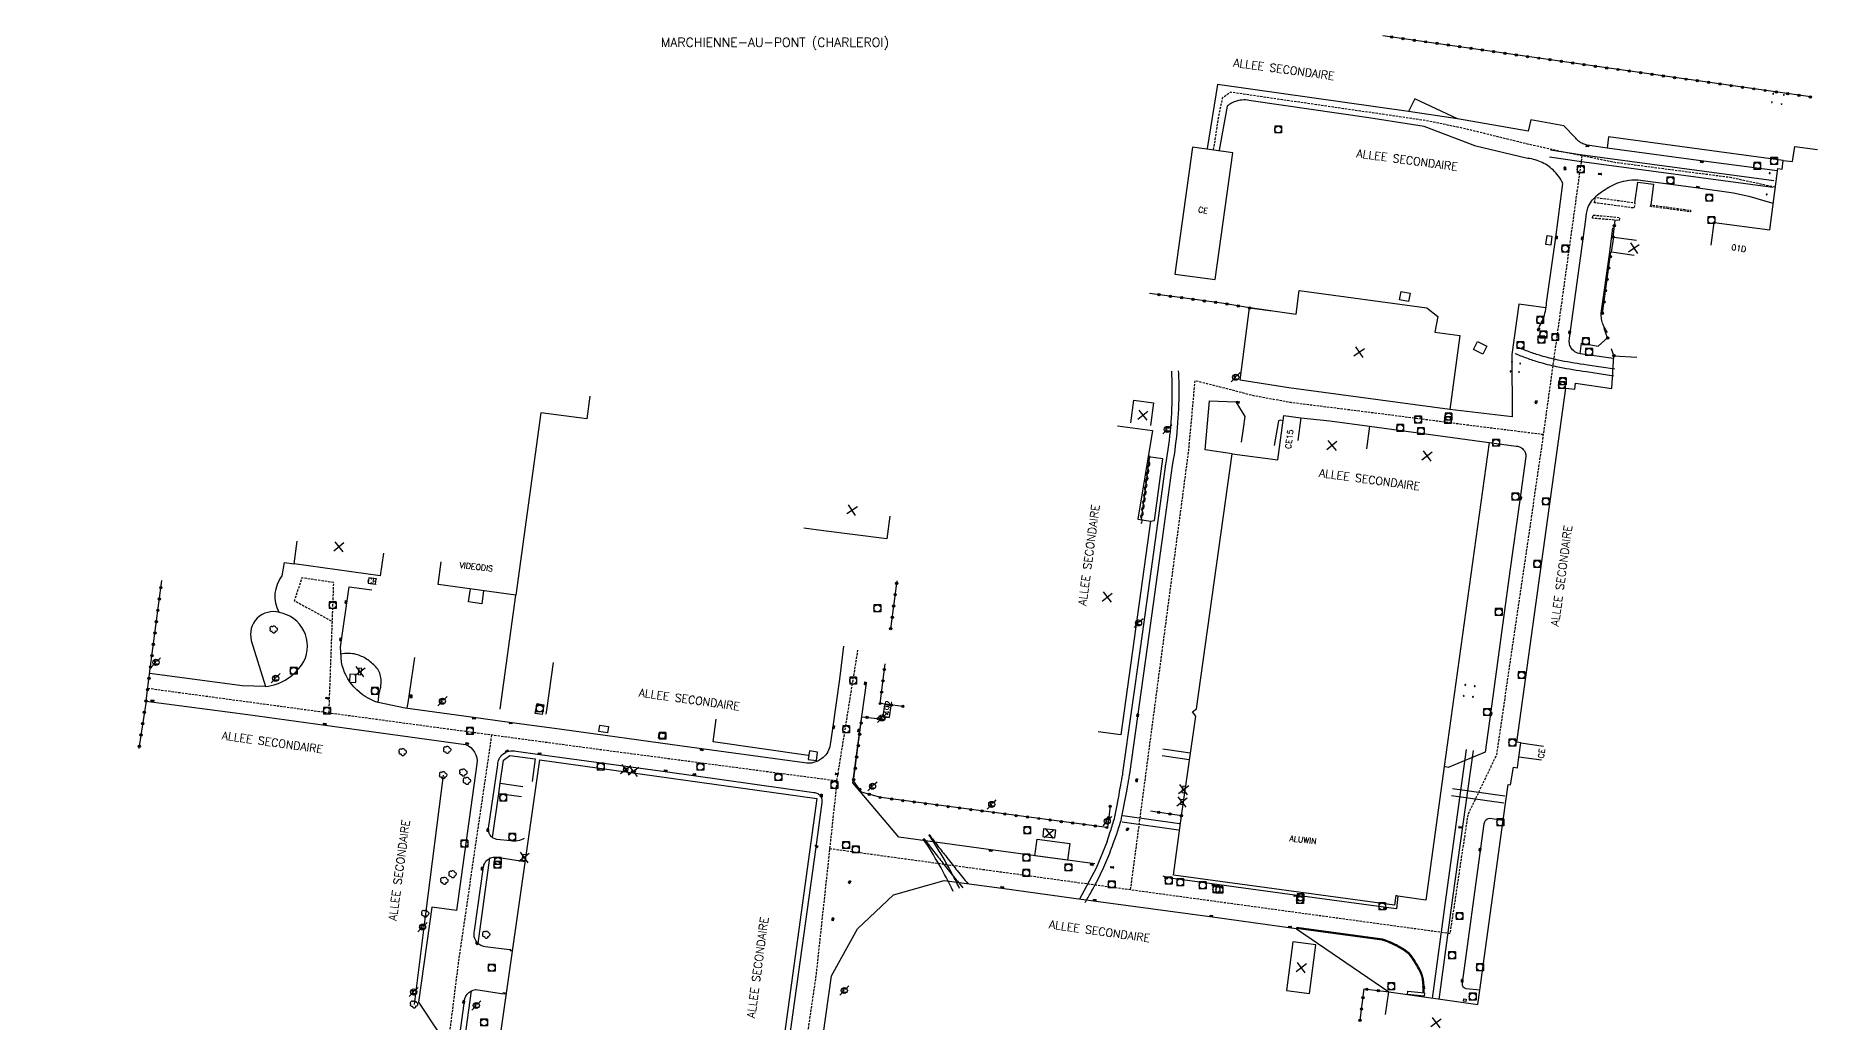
# Model space of a CAD drawing. Header units: millimetres. Extents: x 153000 to 154000, y 121000 to 121988.
# Drawn here: x 153380.6 to 153770.3, y 121549 to 121764.9 of the extents above; entities that cross this region are included whole.
import ezdxf
from ezdxf.enums import TextEntityAlignment as Align

# ---------------------------------------------------------------- set-up
doc = ezdxf.new("R2010")
doc.units = ezdxf.units.MM
doc.linetypes.add('DASHED', pattern=[0.75, 0.5, -0.25])
doc.layers.get('0').update_dxf_attribs({"linetype": 'CONTINUOUS'})
for name, color, linetype in [('W0001', 6, 'DASHED'), ('W0008', 7, 'CONTINUOUS'), ('W0017', 7, 'CONTINUOUS'), ('W0100', 7, 'CONTINUOUS'), ('W0112', 1, 'DASHED'), ('W0300', 7, 'CONTINUOUS'), ('W0302', 3, 'CONTINUOUS'), ('W0310', 3, 'CONTINUOUS'), ('W0322', 7, 'CONTINUOUS'), ('W0330', 7, 'CONTINUOUS'), ('W0400', 7, 'CONTINUOUS'), ('W0420', 7, 'CONTINUOUS'), ('W0471', 7, 'CONTINUOUS'), ('W0700', 7, 'CONTINUOUS'), ('W0980', 7, 'CONTINUOUS'), ('W0984', 7, 'CONTINUOUS'), ('W0989', 7, 'CONTINUOUS'), ('W0991', 7, 'CONTINUOUS'), ('W1102', 7, 'CONTINUOUS')]:
    doc.layers.add(name, color=color, linetype=linetype)
doc.styles.get("Standard").update_dxf_attribs({"font": 'romans.shx', "width": 0.85})

# ---------------------------------------------------------------- blocks, each defined once
blk = doc.blocks.new('T420')
for p, q in [((0.75, 0.75), (-0.75, 0.75)), ((-0.75, 0.75), (-0.75, -0.75)), ((0.75, 0.75), (0.75, -0.75)), ((0.75, -0.75), (-0.75, -0.75))]:
    blk.add_line(p, q)
blk.add_ellipse((0, 0), major_axis=(-0.53, 0.53), ratio=1, start_param=3.926991, end_param=10.210176)
blk = doc.blocks.new('T300')
for p, q in [((-0.8, 0.51), (-0.86, 0.34)), ((-0.86, 0.34), (-0.86, 0.17)), ((-0.86, 0.17), (-0.74, 0.06)), ((-0.69, 0.63), (-0.8, 0.51)), ((-0.8, -0.06), (-0.74, 0.06)), ((-0.74, 0.06), (-0.69, 0.11)), ((-0.57, 0.69), (-0.69, 0.63)), ((-0.46, 0.69), (-0.57, 0.69)), ((-0.29, 0.63), (-0.46, 0.69)), ((-0.29, 0.63), (-0.17, 0.74)), ((-0.23, 0.57), (-0.29, 0.63)), ((-0.17, 0.74), (-0.06, 0.8)), ((-0.06, 0.8), (0.06, 0.8)), ((0.06, 0.8), (0.23, 0.74)), ((0.23, 0.74), (0.34, 0.63)), ((0.34, 0.63), (0.4, 0.51)), ((0.46, 0.46), (0.34, 0.46)), ((0.4, 0.51), (0.4, 0.46)), ((0.57, 0.4), (0.46, 0.46)), ((0.57, 0.4), (0.69, 0.29)), ((0.69, 0.29), (0.74, 0.17)), ((0.74, 0.06), (0.69, -0.17)), ((0.74, 0.17), (0.74, 0.06)), ((-0.8, -0.17), (-0.8, -0.06)), ((-0.8, -0.23), (-0.8, -0.17)), ((-0.74, -0.34), (-0.8, -0.23)), ((-0.69, -0.4), (-0.74, -0.34)), ((-0.51, -0.46), (-0.69, -0.4)), ((-0.4, -0.46), (-0.51, -0.46)), ((-0.4, -0.46), (-0.34, -0.46)), ((-0.34, -0.46), (-0.34, -0.4)), ((-0.34, -0.51), (-0.34, -0.46)), ((-0.29, -0.63), (-0.34, -0.51)), ((-0.17, -0.74), (-0.29, -0.63)), ((-0.06, -0.8), (-0.17, -0.74)), ((0.06, -0.8), (-0.06, -0.8)), ((0.17, -0.74), (0.06, -0.8)), ((0.23, -0.69), (0.17, -0.74)), ((0.29, -0.46), (0.23, -0.46)), ((0.29, -0.63), (0.23, -0.69)), ((0.46, -0.4), (0.29, -0.46)), ((0.34, -0.51), (0.29, -0.63)), ((0.34, -0.51), (0.34, -0.46)), ((0.57, -0.34), (0.46, -0.4)), ((0.63, -0.29), (0.57, -0.34)), ((0.69, -0.17), (0.63, -0.29))]:
    blk.add_line(p, q)
blk = doc.blocks.new('T471')
for p, q in [((-0.333334, 0.333334), (-0.333334, -0.333334)), ((-0.333334, 0.333334), (0.333334, 0.333334)), ((-0.333334, 0), (0, 0)), ((0.500001, 0.500001), (1.000002, 1.000002)), ((-0.500001, -0.500001), (-1.000002, -1.000002)), ((-0.333334, -0.333334), (0.333334, -0.333334))]:
    blk.add_line(p, q)
blk.add_ellipse((0, 0), major_axis=(0.471405, 0.471405), ratio=1, start_param=5.4977871438, end_param=11.780972451)
blk = doc.blocks.new('t330o')
at = {"color": 0, "linetype": 'Continuous'}
for p, q in [((0.25, -0.25), (-0.25, 0.25)), ((-0.25, -0.25), (0.25, 0.25)), ((-0.25, 0.25), (-0.25, -0.25)), ((0.25, 0.25), (-0.25, 0.25)), ((0.25, -0.25), (0.25, 0.25)), ((-0.25, -0.25), (0.25, -0.25)), ((-0.25, -0.25), (-0.25, -0.25))]:
    blk.add_line(p, q, dxfattribs=at)
blk = doc.blocks.new('T400')
for p, q in [((-0.15, 0.3), (0.15, 0.3)), ((-0.15, -0.25), (-0.15, 0.3)), ((-0.15, 0.15), (0.15, 0.15)), ((-0.15, 0), (0.15, 0)), ((0.15, 0.3), (0.15, -0.25)), ((-0.15, -0.15), (0.15, -0.15)), ((-0.15, -0.25), (-0.15, -0.3)), ((-0.15, -0.3), (0.15, -0.3)), ((0.15, -0.3), (0.15, -0.25))]:
    blk.add_line(p, q)
blk = doc.blocks.new('t322o')
at = {"color": 0, "linetype": 'Continuous'}
for radius in [0.25, 0.15]:
    blk.add_circle((0, 0), radius, dxfattribs=at)
blk = doc.blocks.new('t991o')
at = {"color": 0, "linetype": 'Continuous'}
for p, q in [((-1, 1), (1, -1)), ((-1, -1), (1, 1))]:
    blk.add_line(p, q, dxfattribs=at)
blk = doc.blocks.new('t310o')
at = {"color": 0, "linetype": 'Continuous'}
for centre, start, end in [((-0.5, 0.38), 216.8699, 323.1304), ((0.5, -0.37), 36.8699, 143.1303)]:
    blk.add_arc(centre, 0.625, start, end, dxfattribs=at)

msp = doc.modelspace()

# ---------------------------------------------------------------- linework, layer by layer
at = {"layer": 'W0001', "flags": 128}
for points in [[(153761.12, 121731.69), (153751.26, 121733.82), (153726.46, 121737.04), (153715.24, 121739.28), (153706.55, 121741.24), (153692.82, 121744.6), (153684.69, 121746.28), (153641.99, 121752.47), (153640.17, 121751.21), (153639.32, 121747.14), (153638.2, 121739.84)], [(153554.28, 121587.04), (153690.04, 121568.47), (153693.94, 121594.47), (153700.21, 121607.58), (153709.95, 121674.06), (153718.9, 121738.55)], [(153710.44, 121677.57), (153694.73, 121679.53), (153674.27, 121682.19), (153655.21, 121684.57), (153646.8, 121686.11), (153641.05, 121687.65), (153634.15, 121689.36), (153632.76, 121674.06), (153620.05, 121578.04)], [(153444.78, 121616.73), (153445.82, 121645.23), (153438.85, 121646.22), (153437.17, 121641.25), (153445.51, 121636.68)], [(153555.88, 121601.86), (153560.47, 121630.43)], [(153405.12, 121622.1), (153502.45, 121608.92), (153555.88, 121601.86), (153551.3, 121559.39), (153543.1, 121503.81)], [(153467.22, 121514.75), (153473.18, 121562.53), (153480.4, 121611.91)]]:
    msp.add_lwpolyline(points, dxfattribs=at)
at = {"layer": 'W0008', "flags": 128}
for points in [[(153761.54, 121735.27), (153745.4, 121737.43), (153724.37, 121740.27), (153720.48, 121740.82, -0.057691), (153719.52, 121741.02, -0.057691), (153718.63, 121741.43, -0.049908), (153717.95, 121741.94, -0.049908), (153717.39, 121742.58), (153714.91, 121745.1), (153707.66, 121746.46), (153707.11, 121744), (153691.63, 121746.64), (153680.93, 121748.3), (153639.15, 121754.18), (153636.87, 121740.21)], [(153714.67, 121732.56, 0.047213), (153713.73, 121734.13, 0.047213), (153712.52, 121735.49, 0.084507), (153709.79, 121737.28, 0.084507), (153706.63, 121738.06), (153695.64, 121740.72), (153684.34, 121744.96), (153672.23, 121746.85), (153646.45, 121750.61, 0.068212), (153644.87, 121750.8, 0.068212), (153643.31, 121750.55, 0.051235), (153642.2, 121750.1, 0.051235), (153641.22, 121749.43), (153639.45, 121739.8)], [(153709.45, 121701.11, 0.021659), (153709.92, 121701.94, 0.021659), (153710.31, 121702.8, 0.042471), (153710.86, 121704.58, 0.042471), (153711.1, 121706.42), (153713.09, 121720.74), (153714.68, 121732.51)], [(153725.64, 121694.21), (153718.46, 121695.24, -0.113027), (153717.29, 121695.7, -0.113027), (153716.43, 121696.62, -0.095689), (153716.08, 121697.63, -0.095689), (153716.14, 121698.7), (153719.68, 121724.64, -0.06182), (153720.14, 121727.18, -0.096462), (153720.93, 121728.65, -0.066792), (153723.14, 121730.71, -0.052964), (153726.46, 121732.57, -0.060061), (153728.4, 121733.13, -0.045791), (153731.05, 121733.33), (153743.77, 121731.65), (153752.02, 121730.5), (153755.34, 121729.74), (153760.6, 121728.2)], [(153698.51, 121675.87), (153704.46, 121675.04, -0.120577), (153705.42, 121674.81, -0.120577), (153706.16, 121674.16, -0.086709), (153706.47, 121673.52, -0.086709), (153706.53, 121672.81), (153705.17, 121662.75), (153703.06, 121647.73), (153698.88, 121617.04), (153697.64, 121608.14), (153689.59, 121604.78), (153688.67, 121604.94)], [(153433.97, 121638.67, 0.579564), (153427.78, 121632.54), (153430.86, 121622.47, 0.236649), (153439.28, 121627.92, 0.499778), (153433.89, 121638.68, -0.29588), (153434.56, 121646.71), (153435.03, 121649.58), (153437.13, 121649.34)], [(153557.31, 121631.26), (153556.46, 121624.1), (153554.91, 121613.24), (153554.33, 121609.28, -0.08125), (153553.67, 121607.84, -0.08125), (153552.59, 121606.69, -0.103147), (153550.78, 121605.82, -0.103147), (153548.78, 121605.74), (153522, 121609.44), (153495.74, 121613.07), (153484.29, 121614.62), (153475.89, 121615.78), (153461.47, 121617.76), (153455.53, 121618.94, -0.269891), (153447.48, 121627.83), (153447.28, 121631.06), (153449.17, 121644.31), (153454.12, 121643.61)], [(153404.76, 121619.29), (153427, 121616.35), (153443.95, 121614), (153474.65, 121609.81, -0.350724), (153477.11, 121605.56), (153472.67, 121573.44), (153467.27, 121574.16), (153464.35, 121553.39), (153468.94, 121546.48), (153465.54, 121521.28, -0.335826), (153463.2, 121518.55), (153451.24, 121520.18), (153449.91, 121520.33), (153420.05, 121524.49), (153419.19, 121524.63, 0.014318), (153417.53, 121524.86, 0.033342), (153416.81, 121524.89, 0.007148), (153415.15, 121524.82, 0.02452), (153414.67, 121524.77, 0.063698), (153414.46, 121524.71, -0.04888), (153414.19, 121524.63), (153390.97, 121519.66), (153380.61, 121517.46)], [(153487.5, 121589.25, -0.182543), (153484.51, 121588.67), (153481.5, 121589.02, -0.100991), (153480.71, 121589.29, -0.100991), (153480.08, 121589.85, -0.101586), (153479.72, 121590.62, -0.101586), (153479.69, 121591.47), (153481.67, 121605.33, -0.10431), (153482, 121606.62, -0.10431), (153482.83, 121607.67, -0.119928), (153484.2, 121608.34, -0.119928), (153485.73, 121608.31), (153490.9, 121607.63), (153518.34, 121603.9), (153550.85, 121599.29, -0.11858), (153551.68, 121599.05, -0.11858), (153552.31, 121598.45, -0.097153), (153552.58, 121597.8, -0.097153), (153552.57, 121597.08), (153551.27, 121587.34), (153545.51, 121545.87)], [(153696.53, 121556.01), (153693.48, 121556.35, -0.104026), (153693.09, 121556.55, -0.104026), (153692.81, 121556.89, -0.093021), (153692.7, 121557.27, -0.093021), (153692.74, 121557.66), (153696.75, 121587.11), (153697.45, 121592.44, -0.392588), (153698.66, 121593.63), (153701.61, 121593.23)], [(153484.29, 121564.85), (153478.93, 121565.51, -0.09241), (153477.96, 121565.83, -0.09241), (153477.16, 121566.48, -0.122891), (153476.56, 121567.69, -0.122891), (153476.61, 121569.04), (153478.56, 121583.05, -0.086658), (153478.86, 121583.87, -0.086658), (153479.42, 121584.54, -0.110016), (153480.39, 121585.05, -0.110016), (153481.49, 121585.1), (153487.63, 121584.22)], [(153684.12, 121555.56, 0.055085), (153683.96, 121558.37, 0.076732), (153683.33, 121560.27, 0.037522), (153681.42, 121563.39, 0.088097), (153680.33, 121564.44, 0.03231), (153677.83, 121565.91, 0.035086), (153675.37, 121566.93, 0.00346), (153675.15, 121567.01), (153656.34, 121569.56)], [(153684.33, 121555.54, 0.055085), (153684.16, 121558.4, 0.076732), (153683.51, 121560.36, 0.037522), (153681.58, 121563.51, 0.088097), (153680.45, 121564.61, 0.03231), (153677.92, 121566.09, 0.035086), (153675.44, 121567.13, 0.003581), (153675.2, 121567.21, 0.044122), (153675.19, 121567.21), (153656.37, 121569.76)], [(153508.5, 121521.23), (153507.98, 121521.29), (153506.89, 121514.24, -0.37671), (153505.15, 121512.7), (153482.44, 121515.85), (153475.85, 121516.77), (153475.34, 121517.87), (153471.78, 121525.99), (153471.63, 121526.29, -0.049713), (153471.16, 121527.52, -0.085737), (153471.09, 121528.29, -0.002803), (153471.21, 121529.63, -0.004164), (153471.3, 121530.54, -0.003522), (153471.34, 121530.85, -0.003201), (153471.38, 121531.19), (153474.52, 121554.19, -0.442718), (153477.87, 121556.01), (153482.95, 121555.25)]]:
    msp.add_lwpolyline(points, format="xyb", dxfattribs=at)
for points in [[(153710.91, 121705.35), (153705.02, 121706.14), (153703.52, 121695.12), (153703.59, 121681.47), (153689.96, 121683.08)], [(153642.31, 121673.39), (153636.39, 121674.23), (153637.4, 121684.96), (153643.15, 121684.74), (153645.11, 121681.51), (153644.73, 121678.91), (153644.3, 121675.94)], [(153653.48, 121680.62), (153652.83, 121680.75), (153652.46, 121680.57), (153652.39, 121680.16), (153651.52, 121675.23)], [(153624.48, 121658.62), (153625.36, 121658.82), (153627.18, 121672.31), (153623.98, 121672.75)], [(153478.58, 121643.43), (153478.19, 121640.56), (153475.32, 121640.96), (153475.7, 121643.82)], [(153430.86, 121622.47), (153425.79, 121622.65), (153405.59, 121625.34)], [(153612.26, 121583.64), (153589.05, 121586.78), (153569.41, 121589.53), (153559.35, 121601.41), (153560.86, 121612.79), (153562.36, 121623.22)], [(153552.54, 121523.44), (153549.74, 121523.87), (153550.32, 121528.05), (153554.67, 121559.17), (153560.41, 121569.42), (153568.26, 121576.91), (153579.37, 121580.04), (153591.94, 121578.36), (153607.71, 121576.17), (153614.73, 121575.2), (153638.06, 121572.05), (153656.35, 121569.51)], [(153678.23, 121573.8), (153656.53, 121576.73), (153637.85, 121579.33), (153628.27, 121580.64), (153627.23, 121580.97)], [(153678.56, 121576.61), (153678.25, 121573.8)], [(153656.37, 121569.47), (153676.58, 121555.66)]]:
    msp.add_lwpolyline(points, dxfattribs=at)
at = {"layer": 'W0017', "flags": 128}
for points in [[(153691.63, 121746.64), (153682.3, 121751.04), (153680.93, 121748.3)], [(153762.85, 121737.56), (153724.65, 121742.75), (153724.37, 121740.27)], [(153730.42, 121728.31), (153731.04, 121732.82), (153734.51, 121732.37), (153733.9, 121727.83)], [(153718.46, 121695.24), (153718.75, 121697.57), (153722.41, 121696.93), (153724.45, 121698.73)], [(153482.19, 121617.51), (153485.63, 121642.47)], [(153461.91, 121617.82), (153462.07, 121618.91), (153463.53, 121628.8)], [(153492.29, 121616.45), (153492.48, 121617.82), (153493.86, 121627.72)], [(153549.62, 121607.37), (153528.77, 121610.36), (153529.48, 121615.31)], [(153482.25, 121601.29), (153482.94, 121606.32), (153484.3, 121607.34), (153489.89, 121606.61), (153489.24, 121601.66)], [(153480.56, 121589.41), (153481.95, 121599.09), (153486.9, 121598.38)], [(153481.95, 121599.09), (153482.25, 121601.29), (153487.2, 121600.61)], [(153477.44, 121566.24), (153479.94, 121584.97)]]:
    msp.add_lwpolyline(points, dxfattribs=at)
for points in [[(153724.44, 121699.93, -0.038921), (153723.89, 121700.76, -0.038921), (153723.46, 121701.66, -0.049741), (153723.14, 121702.89, -0.049741), (153723.06, 121704.16), (153724.91, 121717.49), (153725.58, 121722.82)], [(153455.53, 121618.94), (153455.77, 121621.1, 0.116268), (153456.11, 121624.41, 0.152255), (153455.03, 121626.75, 0.068039), (153452.97, 121628.48, 0.073843), (153450.71, 121629.49, 0.064694), (153449.11, 121629.71, 0.055594), (153447.24, 121629.52)], [(153476.42, 121518.34), (153472.84, 121526.48), (153472.68, 121526.81, -0.049713), (153472.3, 121527.83, -0.085737), (153472.26, 121528.2, -0.002803), (153472.38, 121529.53, -0.004164), (153472.47, 121530.41, -0.003522), (153472.5, 121530.71, -0.003201), (153472.54, 121531.03), (153475.94, 121555.91)]]:
    msp.add_lwpolyline(points, format="xyb", dxfattribs=at)
for points in [[(153712.01, 121719.04), (153710.97, 121719.16), (153711.2, 121721.14), (153712.24, 121721.02)], [(153681.27, 121708.53), (153680.92, 121706.67), (153678.92, 121707.06), (153679.27, 121708.91)], [(153698, 121696.92), (153697.13, 121695.2), (153695.13, 121696.22), (153696, 121697.93)], [(153450.67, 121625.13), (153449.32, 121625.16), (153449.29, 121623.41), (153450.64, 121623.38)], [(153490.28, 121618.73), (153491.77, 121618.47), (153491.4, 121616.33), (153489.9, 121616.59)], [(153503.81, 121612.6), (153504.02, 121613.98), (153505.92, 121613.7), (153505.71, 121612.32)], [(153516.87, 121611.2), (153516.99, 121612.36), (153518.32, 121612.22), (153518.2, 121611.06)], [(153551.65, 121608.12), (153549.85, 121608.37), (153549.59, 121606.51), (153551.39, 121606.26)], [(153599.18, 121585.42), (153599.68, 121589.08), (153606.8, 121588.1), (153606.3, 121584.44)], [(153684.4, 121555.47), (153684.33, 121554.71), (153680.67, 121555.05), (153680.74, 121555.82)], [(153693, 121554.17), (153693.51, 121554.1), (153693.44, 121553.53), (153692.93, 121553.6)]]:
    msp.add_lwpolyline(points, close=True, dxfattribs=at)
at = {"layer": 'W0100', "flags": 128}
for points in [[(153642.44, 121739.26), (153633.64, 121740.46), (153629.82, 121712.69), (153638.62, 121711.48)], [(153454.96, 121644.89), (153455.09, 121646.03), (153453.47, 121646.22), (153453.34, 121645.07)], [(153451.12, 121625.08), (153451.73, 121624.99), (153451.93, 121626.38), (153451.33, 121626.47)], [(153565.91, 121615.99), (153567.41, 121615.77), (153567.77, 121618.26), (153566.27, 121618.47)], [(153509.18, 121604.66), (153509.1, 121604.07), (153510.15, 121603.93), (153510.23, 121604.52)], [(153511.79, 121604), (153511.75, 121603.7), (153510.95, 121603.82), (153511, 121604.12)], [(153631.35, 121599.28), (153631.93, 121599.2), (153632.12, 121600.57), (153631.54, 121600.65)], [(153631.01, 121596.75), (153631.59, 121596.68), (153631.73, 121597.7), (153631.13, 121597.77)], [(153603.53, 121589.33), (153603.73, 121591.04), (153601.09, 121591.34), (153600.89, 121589.63)], [(153487.24, 121585.79), (153487.82, 121585.71), (153487.61, 121584.31), (153487.04, 121584.4)], [(153660.63, 121565.95), (153655.63, 121566.59), (153654.24, 121555.93), (153659.25, 121555.28)]]:
    msp.add_lwpolyline(points, close=True, dxfattribs=at)
for points in [[(153747.11, 121719.05), (153747.78, 121724.01), (153759.9, 121722.38), (153761.66, 121735.78), (153762.6, 121735.67), (153762.85, 121737.56), (153764.92, 121737.31), (153765.38, 121740.63), (153770.33, 121739.95)], [(153730.28, 121716.78), (153725.33, 121717.46), (153725.79, 121720.81), (153730.74, 121720.13)], [(153646.17, 121705.36), (153656.31, 121703.94), (153657.01, 121709.09), (153684.9, 121705.3), (153687.35, 121703.42), (153686.69, 121699.98), (153692.16, 121699.29), (153689.96, 121683.08), (153654.71, 121687.84), (153644.06, 121689.5), (153646.14, 121705.31), (153651.09, 121704.66)], [(153715.3, 121687.73), (153717.26, 121687.51), (153717.46, 121688.84), (153725.37, 121687.67), (153725.83, 121694.83), (153730.82, 121694.51)], [(153675.89, 121550.71), (153676.58, 121555.66), (153696.1, 121552.93), (153696.53, 121556.01), (153701.61, 121593.23), (153702.71, 121601.02), (153703.21, 121600.95), (153703.87, 121604.8), (153704.75, 121604.65), (153705.04, 121606.98), (153705.46, 121610.11), (153704.63, 121610.3), (153710.1, 121649.83), (153715.3, 121687.77)], [(153501.86, 121685.97), (153501.2, 121681.02), (153491.14, 121682.36), (153485.63, 121642.47), (153468.62, 121644.78), (153469.3, 121649.73)], [(153620.13, 121680.16), (153620.81, 121685.11), (153625.14, 121684.52), (153624.46, 121679.57)], [(153677.84, 121574.62), (153629.52, 121581.22), (153631.22, 121594.19), (153634.37, 121615.99), (153633.66, 121616.92), (153634.54, 121617.56), (153642.31, 121673.39), (153652.31, 121672.07), (153653.64, 121681.78), (153657.36, 121681.27), (153663.7, 121680.62), (153672.38, 121679.42), (153698.51, 121675.87), (153688.67, 121604.94), (153684.68, 121575.76), (153678.56, 121576.61), (153678.1, 121576.72), (153677.82, 121574.62)], [(153617.27, 121679.5), (153624.92, 121678.46), (153621.73, 121659.07), (153624.48, 121658.62), (153617.96, 121611.87), (153613, 121612.56)], [(153567.44, 121659.71), (153566.8, 121654.75), (153552.97, 121656.54), (153548.67, 121657.1)], [(153456.69, 121651.66), (153456, 121646.71), (153437.13, 121649.34), (153437.82, 121654.29)], [(153540.36, 121517.26), (153479.39, 121525.8), (153490.86, 121606.42), (153551.47, 121597.96)], [(153551.46, 121597.96), (153540.38, 121517.31)]]:
    msp.add_lwpolyline(points, dxfattribs=at)
at = {"layer": 'W0112', "flags": 128}
for points in [[(153760.3, 121750.41, 1.023033), (153760.46, 121750.29, 0.977486)], [(153760.58, 121752.23, 1.023033), (153760.73, 121752.11, 0.977486)], [(153762.92, 121752.01, 1.023033), (153763.08, 121751.89, 0.977486)], [(153762.42, 121750, 1.023033), (153762.57, 121749.87, 0.977486)], [(153759.83, 121734.84, 1.023033), (153759.98, 121734.72, 0.977486)], [(153759.17, 121730.22, 1.023033), (153759.32, 121730.1, 0.977486)], [(153703.48, 121693.56, 1.023033), (153703.64, 121693.43, 0.977486)], [(153705.25, 121693.25, 1.023033), (153705.4, 121693.12, 0.977486)], [(153703.13, 121691.5, 1.023033), (153703.29, 121691.38, 0.977486)], [(153705.02, 121691.38, 1.023033), (153705.18, 121691.25, 0.977486)], [(153693.24, 121622.94, 1.023033), (153693.4, 121622.81, 0.977486)], [(153695.32, 121622.65, 1.023033), (153695.48, 121622.52, 0.977486)], [(153692.91, 121620.51, 1.023033), (153693.07, 121620.38, 0.977486)], [(153694.91, 121620.31, 1.023033), (153695.07, 121620.19, 0.977486)]]:
    msp.add_lwpolyline(points, format="xyb", close=True, dxfattribs=at)
for points in [[(153721.6, 121728.31), (153721.76, 121729.48), (153730.42, 121728.31), (153730.26, 121727.14)], [(153733.85, 121727.48), (153733.9, 121727.83), (153742.6, 121726.67), (153742.55, 121726.32)], [(153721.16, 121724.91), (153721.22, 121725.6), (153722.07, 121725.53), (153727.05, 121725.11), (153726.99, 121724.42), (153722.01, 121724.84)]]:
    msp.add_lwpolyline(points, close=True, dxfattribs=at)
for points in [[(153484.91, 121564.58), (153484.28, 121564.67), (153484.33, 121564.96), (153484.95, 121564.88)], [(153483.57, 121555.16), (153482.95, 121555.25), (153482.98, 121555.53), (153483.61, 121555.44)]]:
    msp.add_lwpolyline(points, dxfattribs=at)
at = {"layer": 'W0302', "flags": 128}
msp.add_lwpolyline([(153469.78, 121603.06), (153465.86, 121572.76), (153463.42, 121552.91)], dxfattribs=at)
at = {"layer": 'W0310', "flags": 128}
msp.add_lwpolyline([(153622.5, 121659.18), (153623.68, 121667.96), (153624.35, 121672.91)], dxfattribs=at)
at = {"layer": 'W0322', "flags": 128}
for points in [[(153768.81, 121751.47), (153716.02, 121758.98), (153695.11, 121762), (153675.32, 121764.86)], [(153725.64, 121720.81), (153726.1, 121724.48)], [(153723.3, 121704.13), (153725.15, 121717.46)], [(153646.14, 121705.31), (153640.5, 121706.25), (153634.15, 121707.12), (153624.24, 121708.47)], [(153724.45, 121698.73), (153723.72, 121700.83)], [(153725.83, 121694.83), (153725.33, 121696.33)], [(153404.76, 121619.29), (153405.61, 121625.84), (153408.19, 121645.67)], [(153567.65, 121635.15), (153567.72, 121635.7), (153569.02, 121645.61)], [(153570.29, 121618.13), (153565.33, 121618.75), (153566.43, 121627.45)], [(153404.76, 121619.29), (153404.69, 121618.81), (153403.18, 121608.93)], [(153614.91, 121591.62), (153565.5, 121598.15), (153561.24, 121599.37), (153559.53, 121601.85), (153561.35, 121615.83), (153565.43, 121615.41), (153566.42, 121615.31)], [(153615.64, 121596.27), (153615.03, 121591.63)], [(153631.22, 121594.19), (153624.43, 121595.2)], [(153670.3, 121549.46), (153671.18, 121556.29), (153676.58, 121555.66)]]:
    msp.add_lwpolyline(points, dxfattribs=at)
at = {"layer": 'W0700'}
for p, q in [((153615, 121588.59), (153615.6, 121590.47)), ((153616.33, 121588.12), (153617.03, 121590))]:
    msp.add_line(p, q, dxfattribs=at)
at = {"layer": 'W0700', "flags": 128}
for points in [[(153760.78, 121733.13), (153718.44, 121738.82), (153711.96, 121739.8)], [(153760.57, 121731.62), (153718.23, 121737.32), (153711.73, 121738.3)], [(153626.99, 121607.35), (153628, 121607.2), (153632.95, 121606.49)], [(153627.2, 121608.82), (153628.21, 121608.67), (153633.16, 121607.96)], [(153693.54, 121608.66), (153689.05, 121576.4), (153686.05, 121554.18)], [(153695.02, 121608.45), (153690.54, 121576.2), (153687.53, 121553.98)], [(153690.32, 121598.65), (153701.76, 121597.05)], [(153690.52, 121600.13), (153701.97, 121598.53)], [(153618.45, 121594.26), (153630.8, 121592.51)], [(153618.25, 121592.83), (153630.6, 121591.08)], [(153615, 121588.59), (153612.61, 121582.74), (153608.91, 121575.93)]]:
    msp.add_lwpolyline(points, dxfattribs=at)
for points in [[(153726.02, 121691.87), (153720.07, 121692.77), (153719.24, 121692.9, -0.014785), (153713.6, 121693.89, -0.022232), (153709.9, 121694.83, -0.012675), (153707.31, 121695.69, -0.012675), (153704.78, 121696.67)], [(153725.79, 121690.38), (153719.84, 121691.28), (153719.02, 121691.4, -0.014785), (153713.29, 121692.42, -0.022232), (153709.46, 121693.39, -0.012675), (153706.81, 121694.27, -0.012675), (153704.2, 121695.28, -0.012675)], [(153615.6, 121590.47, 0.008052), (153616.51, 121593.4, 0.023303), (153616.73, 121594.31, 0.00118), (153617.86, 121600.25, 0.002869), (153618.3, 121602.68, 0.003348), (153618.4, 121603.25, 0.0053), (153618.45, 121603.6), (153622.33, 121631.28), (153625.85, 121656.61), (153627.81, 121671.08), (153627.87, 121671.43, 0.022638), (153628.91, 121679.27, 0.022447), (153629.23, 121687.25, 0.005911), (153629.2, 121689.34, 0.005911), (153629.12, 121691.43, 0.005911)], [(153617.03, 121590, 0.008052), (153617.95, 121592.98, 0.023303), (153618.2, 121594.02, 0.00118), (153619.33, 121599.97, 0.002869), (153619.78, 121602.42, 0.003348), (153619.88, 121603.01, 0.0053), (153619.93, 121603.39), (153623.82, 121631.07), (153627.34, 121656.41), (153629.3, 121670.85), (153629.35, 121671.17, 0.022638), (153630.4, 121679.14, 0.022447), (153630.73, 121687.25, 0.005911), (153630.7, 121689.38, 0.005911), (153630.62, 121691.51)], [(153581.33, 121577.65, 0.033592), (153574.75, 121589.16, 0.033592)], [(153574.9, 121589.22, 0.002283), (153576.83, 121586.69, 0.002283), (153578.79, 121584.19, 0.002669), (153581.1, 121581.29, 0.002669), (153583.45, 121578.41)], [(153582.7, 121578.31, 0.008464), (153581.16, 121581.34, 0.008464), (153579.52, 121584.32, 0.008326), (153577.82, 121587.19, 0.008326), (153576.01, 121590, 0.008326)], [(153576.03, 121590.08, 0.002283), (153577.96, 121587.57, 0.002283), (153579.91, 121585.08, 0.002669), (153582.21, 121582.18, 0.002669), (153584.55, 121579.32, 0.002669)], [(153610.11, 121575.18, 0.010258), (153611.49, 121577.51, 0.010258), (153612.78, 121579.9, 0.016928), (153614.69, 121583.95, 0.016928), (153616.33, 121588.12, 0.016928)]]:
    msp.add_lwpolyline(points, format="xyb", dxfattribs=at)
at = {"layer": 'W1102', "flags": 128}
for points in [[(153657.36, 121681.27), (153656.68, 121676.31)], [(153672.38, 121679.42), (153671.71, 121674.46)], [(153705.46, 121610.11), (153710.42, 121609.45)], [(153710, 121606.32), (153705.04, 121606.98)]]:
    msp.add_lwpolyline(points, dxfattribs=at)

# ---------------------------------------------------------------- block references
at = {"layer": 'W0300'}
for p in [(153432.72, 121634.93), (153460.94, 121608.1), (153470.66, 121608.59), (153469.78, 121603.06), (153474.21, 121603.63), (153474.96, 121601.8), (153470.05, 121579.95), (153471.83, 121581.38), (153465.86, 121572.76), (153479.2, 121568.17), (153463.42, 121552.91)]:
    msp.add_blockref('T300', p, dxfattribs=at)
at = {"layer": 'W0310'}
for p, rotation in [((153624.17, 121671.59), 82.30852747097214), ((153623.76, 121668.49), 82.30852747097214), ((153623.96, 121670.04), 82.30852747097214), ((153623.13, 121663.83), 82.30852747097263), ((153623.34, 121665.38), 82.30852747097263), ((153623.55, 121666.94), 82.30852747097263), ((153622.71, 121660.73), 82.30852747097263), ((153622.92, 121662.28), 82.30852747097263), ((153622.5, 121659.18), 82.30852747097263)]:
    msp.add_blockref('t310o', p, dxfattribs=dict(at, rotation=rotation))
at = {"layer": 'W0322'}
for p, rotation in [((153677.24, 121764.59), 171.7726141651584), ((153679.72, 121764.23), 171.7726141651584), ((153682.19, 121763.87), 171.7726141651584), ((153684.66, 121763.51), 171.7726141651584), ((153687.14, 121763.16), 171.7726141651584), ((153689.61, 121762.8), 171.7726141651584), ((153692.09, 121762.44), 171.7726141651584), ((153694.56, 121762.08), 171.7726141651584), ((153697.04, 121761.72), 171.7726141651586), ((153699.51, 121761.37), 171.7726141651586), ((153701.98, 121761.01), 171.7726141651586), ((153704.46, 121760.65), 171.7726141651586), ((153706.93, 121760.29), 171.7726141651586), ((153709.41, 121759.94), 171.7726141651586), ((153711.88, 121759.58), 171.7726141651586), ((153714.36, 121759.22), 171.7726141651586), ((153716.83, 121758.86), 171.8982847994459), ((153719.3, 121758.51), 171.8982847994459), ((153721.78, 121758.16), 171.8982847994459), ((153724.26, 121757.81), 171.8982847994459), ((153726.73, 121757.46), 171.8982847994459), ((153729.21, 121757.1), 171.8982847994459), ((153731.68, 121756.75), 171.8982847994459), ((153734.16, 121756.4), 171.8982847994459), ((153736.63, 121756.05), 171.8982847994459), ((153739.11, 121755.69), 171.8982847994459), ((153741.58, 121755.34), 171.8982847994459), ((153744.06, 121754.99), 171.8982847994459), ((153746.53, 121754.64), 171.8982847994459), ((153749.01, 121754.28), 171.8982847994459), ((153751.48, 121753.93), 171.8982847994459), ((153753.96, 121753.58), 171.8982847994459), ((153756.43, 121753.23), 171.8982847994459), ((153758.91, 121752.87), 171.8982847994459), ((153761.38, 121752.52), 171.8982847994459), ((153763.86, 121752.17), 171.8982847994459), ((153766.33, 121751.82), 171.8982847994459), ((153768.81, 121751.47), 171.8982847994459), ((153725.95, 121723.29), 82.80811797977711), ((153725.64, 121720.81), 82.80811797977711), ((153725.02, 121716.51), 82.0913030541433), ((153724.33, 121711.56), 82.0913030541433), ((153724.67, 121714.04), 82.0913030541433), ((153626.35, 121708.18), 172.2352750669102), ((153628.82, 121707.85), 172.2352750669102), ((153631.3, 121707.51), 172.2352750669102), ((153633.78, 121707.17), 172.2352750669102), ((153723.99, 121709.08), 82.0913030541433), ((153636.25, 121706.83), 172.2352750669104), ((153638.73, 121706.5), 172.2352750669104), ((153641.21, 121706.14), 170.5078363775303), ((153643.67, 121705.72), 170.5078363775303), ((153646.14, 121705.31), 170.5078363775303), ((153723.3, 121704.13), 82.0913030541433), ((153723.64, 121706.61), 82.0913030541433), ((153724.45, 121698.73), 109.2306411143561), ((153725.83, 121694.83), 108.6881971798888), ((153568.95, 121645.07), 82.54338647573317), ((153407.66, 121641.6), 82.58400042408536), ((153407.99, 121644.08), 82.58400042408536), ((153568.62, 121642.59), 82.54338647573317), ((153407.34, 121639.13), 82.58400042408536), ((153567.97, 121637.63), 82.54338647573317), ((153568.3, 121640.11), 82.54338647573317), ((153406.69, 121634.17), 82.58400042408536), ((153407.02, 121636.65), 82.58400042408536), ((153567.65, 121635.15), 82.54338647573331), ((153406.05, 121629.21), 82.58400042408536), ((153406.37, 121631.69), 82.58400042408536), ((153405.73, 121626.73), 82.58400042408536), ((153566.27, 121626.19), 82.82741102210923), ((153405.08, 121621.77), 82.58400042408536), ((153405.4, 121624.25), 82.58400042408536), ((153565.64, 121621.23), 82.82741102210923), ((153565.96, 121623.71), 82.82741102210923), ((153404.76, 121619.29), 82.58400042408536), ((153565.33, 121618.75), 172.827411022109), ((153567.81, 121618.44), 172.827411022109), ((153570.29, 121618.13), 172.827411022109), ((153404.01, 121614.35), 261.3692243417784), ((153404.38, 121616.82), 261.3692243417784), ((153561.18, 121614.47), 82.57121722775004), ((153562.48, 121615.71), 354.2035891856668), ((153564.96, 121615.46), 354.2035891856668), ((153403.63, 121611.88), 261.3692243417784), ((153560.53, 121609.51), 82.57121722775004), ((153560.85, 121611.99), 82.57121722775004), ((153403.26, 121609.41), 261.3692243417784), ((153560.21, 121607.03), 82.57121722775004), ((153559.56, 121602.07), 82.57121722775004), ((153559.88, 121604.55), 82.57121722775004), ((153560.83, 121599.98), 124.5788558686544), ((153562.94, 121598.88), 163.9090745675951), ((153565.34, 121598.19), 163.9090745675951), ((153567.82, 121597.84), 172.479902769308), ((153570.29, 121597.51), 172.479902769308), ((153572.77, 121597.19), 172.479902769308), ((153575.25, 121596.86), 172.479902769308), ((153577.73, 121596.53), 172.479902769308), ((153580.21, 121596.2), 172.479902769308), ((153582.69, 121595.88), 172.479902769308), ((153585.17, 121595.55), 172.479902769308), ((153587.64, 121595.22), 172.479902769308), ((153590.12, 121594.9), 172.479902769308), ((153592.6, 121594.57), 172.479902769308), ((153595.08, 121594.24), 172.479902769308), ((153597.56, 121593.91), 172.479902769308), ((153615.64, 121596.27), 262.4543565720407), ((153626.28, 121594.93), 171.5290118492975), ((153628.75, 121594.56), 171.5290118492975), ((153631.22, 121594.19), 171.5290118492975), ((153600.04, 121593.59), 172.479902769308), ((153602.52, 121593.26), 172.479902769308), ((153604.99, 121592.93), 172.479902769308), ((153607.47, 121592.61), 172.479902769308), ((153609.95, 121592.28), 172.479902769308), ((153612.43, 121591.95), 172.479902769308), ((153614.91, 121591.62), 172.479902769308), ((153615.32, 121593.79), 262.4543565720407), ((153671.79, 121556.22), 353.3737344160513), ((153674.27, 121555.93), 353.3737344160513), ((153670.62, 121551.94), 82.70639234148028), ((153670.94, 121554.42), 82.70639234148028), ((153670.3, 121549.46), 82.70639234148028)]:
    msp.add_blockref('t322o', p, dxfattribs=dict(at, rotation=rotation))
at = {"layer": 'W0330'}
msp.add_blockref('t330o', (153462.75, 121620.33), dxfattribs=at)
at = {"layer": 'W0400'}
for p, rotation in [((153720.02, 121740.72), 259.458909948578), ((153715.15, 121735.79), 189.7821943375209), ((153722.8, 121734.62), 82.98026606478474), ((153745.02, 121737.27), 260.9712695658464), ((153744.24, 121731.71), 77.72714115710937), ((153713.26, 121720.74), 355.0246125376466), ((153718.9, 121720.53), 350.6058421070588), ((153709.36, 121700.63), 329.0018234946269), ((153716.14, 121699.97), 349.6008541996148), ((153643.61, 121684.67), 77.38801615825636), ((153708.82, 121684.72), 345.980380708304), ((153705.46, 121663.71), 352.7809889708813), ((153448.5, 121640.95), 349.5413662584281), ((153447.33, 121632.79), 350.5882078991505), ((153562.11, 121623.16), 351.8376504701123), ((153406.18, 121619.35), 79.3830300543063), ((153444.41, 121619.9), 78.89579628011104), ((153443.81, 121614.23), 264.89088655842), ((153476.48, 121615.49), 263.0917335404668), ((153484.52, 121614.47), 262.4999102124837), ((153555.17, 121613.61), 353.9338870135217), ((153621.66, 121616.18), 173.1912729744244), ((153698.97, 121616.47), 352.0860747671092), ((153475.06, 121609.99), 76.46290244851149), ((153560.63, 121612.8), 171.8539743060976), ((153483.73, 121608.34), 117.1496968044735), ((153490.85, 121607.78), 79.9887039401264), ((153526.25, 121608.62), 262.0015184340337), ((153518.45, 121604.04), 82.55685627647051), ((153524.7, 121603.18), 90.0364946255605), ((153555.84, 121603.34), 259.8316510901472), ((153621.46, 121601.96), 353.1991099219872), ((153552.49, 121598.6), 354.4426142270417), ((153479.52, 121591.05), 183.6706482158555), ((153619.44, 121591.23), 320.8187775470777), ((153692.22, 121591.67), 262.8328158291436), ((153551.43, 121587.54), 44.33460924394468), ((153589.48, 121586.55), 262.4303788802589), ((153696.54, 121586.77), 352.1607477947127), ((153478.3, 121582.61), 177.8842660652435), ((153611.66, 121583.51), 79.37070967831873), ((153616.09, 121582.9), 79.33207165359512), ((153558.66, 121579.7), 335.2857022088372), ((153592.01, 121578.54), 259.5394579325226), ((153627.87, 121580.56), 250.154998665295), ((153638.21, 121579.11), 261.3907998293579), ((153612.3, 121575.72), 83.85520022188902), ((153656.14, 121576.69), 262.2910649563803), ((153555, 121571.56), 161.7912972060548), ((153637.77, 121572.22), 82.1812105070056), ((153675.83, 121573.96), 81.56335048507006), ((153655, 121569.85), 81.60203152410666), ((153477.18, 121566.27), 45.51231536730562), ((153684.22, 121556.63), 182.4755362816147), ((153692.62, 121558.05), 179.7092745971879), ((153474.26, 121553.44), 170.9215361757542)]:
    msp.add_blockref('T400', p, dxfattribs=dict(at, rotation=rotation))
at = {"layer": 'W0420'}
for p in [(153652.38, 121744.33), (153718.54, 121735.6), (153757.15, 121736.36), (153760.85, 121737.42), (153738.19, 121733.16), (153746.65, 121729.37), (153747.14, 121724.5), (153715.16, 121718.28), (153709.69, 121702.65), (153710.4, 121699.45), (153712.98, 121698.89), (153705.38, 121697.15), (153709.94, 121698.37), (153719.68, 121697.97), (153720.39, 121695.66), (153714.44, 121688.41), (153714.65, 121689.24), (153682.98, 121680.83), (153689.51, 121680.75), (153689.64, 121681.5), (153679.07, 121679.03), (153683.6, 121678.34), (153700.03, 121675.77), (153704.26, 121664), (153710.93, 121662.96), (153709.04, 121649.28), (153445.57, 121640.25), (153564.73, 121639.58), (153700.63, 121638.75), (153437.04, 121625.89), (153705.62, 121624.95), (153454.79, 121621.5), (153559.42, 121623.75), (153444.35, 121617.14), (153490.87, 121617.66), (153698.08, 121616.84), (153557.89, 121613.11), (153475.59, 121612.74), (153517.73, 121611.67), (153703.63, 121610.2), (153504.2, 121604.95), (153525.99, 121604.88), (153543.06, 121602.62), (153482.87, 121598.17), (153555.33, 121600.92), (153484.85, 121589.53), (153597.49, 121590.99), (153700.97, 121592.77), (153474.38, 121588.07), (153557.87, 121587.76), (153559.98, 121586.8), (153481.59, 121583.46), (153481.71, 121584.31), (153597.31, 121585.01), (153606.48, 121582.86), (153597.26, 121581.65), (153615.98, 121579.14), (153628.44, 121580.01), (153630.96, 121579.62), (153635.88, 121578.97), (153638.87, 121578.08), (153639.52, 121577.99), (153657.17, 121575.75), (153657.29, 121576.33), (153675.15, 121574.37), (153692.04, 121572.23), (153690.43, 121563.67), (153480.35, 121560.93), (153696.54, 121561.05), (153677.12, 121556.87), (153694.93, 121554.63), (153478.7, 121548.96)]:
    msp.add_blockref('T420', p, dxfattribs=at)
at = {"layer": 'W0471'}
for p in [(153643.1, 121690.14), (153628.13, 121678.72), (153621.86, 121636.38), (153406.93, 121627.76), (153433.1, 121624.28), (153469.59, 121619.26), (153565.76, 121615.61), (153563.66, 121600.64), (153589.74, 121596.67), (153615.01, 121593.01), (153465.23, 121569.83), (153463.3, 121555.64), (153557.49, 121555.96), (153477, 121552.68)]:
    msp.add_blockref('T471', p, dxfattribs=at)
at = {"layer": 'W0991'}
for p, rotation in [((153730.2, 121718.38), 348.321958951974), ((153670.12, 121695.63), 350.5026902970313), ((153622.78, 121681.83), 354.0386007528533), ((153664.14, 121675.22), 355.1916453717039), ((153684.96, 121672.93), 352.0050536981207), ((153559.2, 121661.06), 78.20254263150485), ((153446.91, 121653.06), 354.1497775942773), ((153614.98, 121642.03), 352.491240668602), ((153451.53, 121625.73), 81.55151821485812), ((153509.66, 121604.3), 352.3347851438192), ((153631.36, 121597.22), 83.01719494191897), ((153631.73, 121599.92), 82.27022559858473), ((153602.32, 121590.33), 353.4701190393271), ((153657.46, 121560.97), 82.62413277764747), ((153686.93, 121548.91), 350.6936630904789)]:
    msp.add_blockref('t991o', p, dxfattribs=dict(at, rotation=rotation))
at = {"layer": 'W0991', "extrusion": (0, 0, -1)}
for p, rotation in [((-153511.38, 121603.91), 8.558380223704871), ((-153487.43, 121585.06), 278.3216181203483)]:
    msp.add_blockref('t991o', p, dxfattribs=dict(at, rotation=rotation))

# ---------------------------------------------------------------- texts
at = {"layer": 'W0980'}
msp.add_text('MARCHIENNE-AU-PONT (CHARLEROI)', height=2, dxfattribs=at).set_placement((153542.32, 121763.26), align=Align.MIDDLE)
at = {"layer": 'W0984'}
for s, rotation, p in [('CE', 349.2815, (153635.97, 121726.66)), ('CE15', 82.836, (153654.82, 121676.57)), ('VIDEODIS', 353.5697, (153476.98, 121648.65)), ('CE', 352.6215, (153454.2, 121645.54)), ('CE', 82.3437, (153709.97, 121607.8)), ('ALUWIN', 353.3705, (153657.82, 121588.93))]:
    msp.add_text(s, height=1.25, rotation=rotation, dxfattribs=at).set_placement(p, align=Align.MIDDLE)
at = {"layer": 'W0989'}
for rotation, p in [(352.3051, (153653.66, 121757.5)), (352.3051, (153680.61, 121737.66)), (352.3051, (153672.38, 121667.74)), (82.3052, (153610.99, 121651.23)), (82.3052, (153714.34, 121646.71)), (352.0109, (153523.59, 121619.63)), (352.0109, (153432.41, 121610.26)), (82.3052, (153460.13, 121582.27)), (82.3052, (153538.54, 121560.99)), (352.0109, (153613.34, 121568.92))]:
    msp.add_text('ALLEE SECONDAIRE', height=1.75, rotation=rotation, dxfattribs=at).set_placement(p, align=Align.MIDDLE)
at = {"layer": 'W0991'}
for s, rotation, p in [('01D', 350.6847, (153753.15, 121718.36)), ('1492', 82.2738, (153566.92, 121617.23))]:
    msp.add_text(s, height=1.25, rotation=rotation, dxfattribs=at).set_placement(p, align=Align.MIDDLE)

doc.saveas('drawing.dxf')
